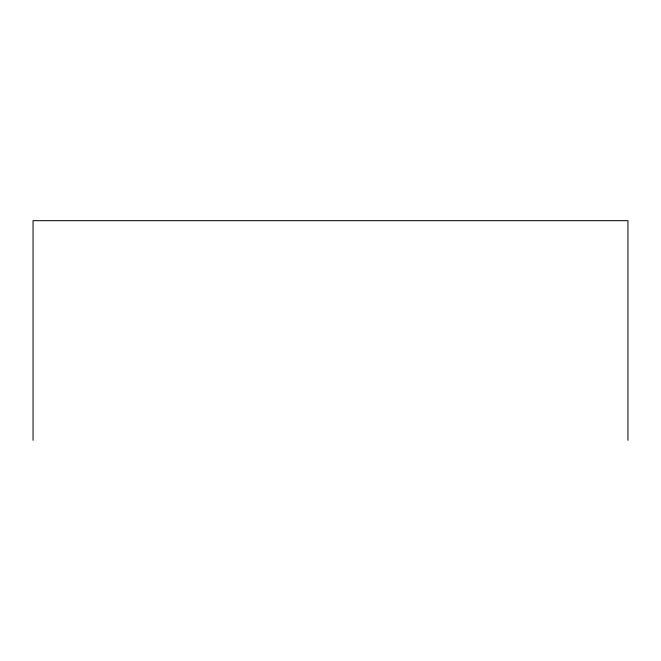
<?xml version="1.0" encoding="UTF-8"?>
<svg xmlns="http://www.w3.org/2000/svg" width="661" height="661" viewBox="0 0 661 661"><rect width="100%" height="100%" fill="white"/><g stroke="black" fill="none" stroke-linecap="round" stroke-linejoin="round"><path stroke-width="0.99" d="M627.95 440.325L627.95 220.675L33.05 220.675L33.05 440.325"/></g></svg>
